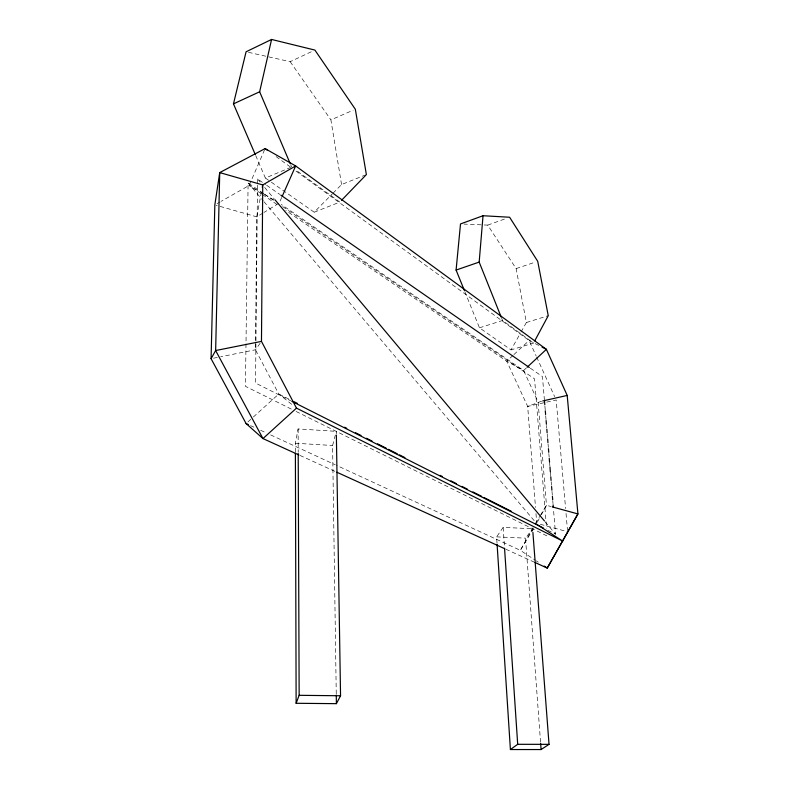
<?xml version="1.0" encoding="UTF-8"?>
<svg xmlns="http://www.w3.org/2000/svg" width="789" height="789" viewBox="0 0 789 789"><rect width="100%" height="100%" fill="white"/><g stroke="black" fill="none" stroke-linecap="round" stroke-linejoin="round"><path stroke-width="0.59" stroke-dasharray="3.94 2.96" d="M257.48 185.129L255.537 383.05L290.697 400.763M257.49 183.896L257.539 178.985L265.627 184.587M263.339 193.384L248.101 182.959L245.438 386.324L291.693 409.274M261.406 192.023L256.78 216.857L255.449 349.774L278.773 394.007L292.749 405.161M295.382 451.87L295.362 443.24L298.124 428.94L336.311 431.346L336.351 433.802M336.252 693.827L332.583 445.489L336.311 431.346M264.611 149.713L249.137 185.454L221.265 201.254M281.712 197.437L279.217 203.059L263.921 212.468M537.299 522.239L540.741 515.888M541.313 514.832L546.471 505.305L538.108 401.995L523.62 370.495L281.249 204.45M464.8 291.575L479.475 327.81L511.035 349.892L520.474 333.057M521.065 332.001L526.371 322.533L516.124 268.595L487.72 225.112L464.06 224.096M532.999 527.762L520.326 550.327L336.4 465.313M533.571 528.502L520.326 550.327L535.287 560.19M535.415 523.472L539.715 516.4M540.327 515.395L546.471 505.305L551.126 506.577M497.011 543.019L496.616 536.875L503.155 527.397L532.624 528.738L532.812 531.194M260.143 343.254L255.449 349.774L220.673 356.766M540.544 742.173L525.504 538.137L532.624 528.738M271.367 182.22L314.209 212.202L332.159 194.064M333.017 193.206L341.558 184.567L365.248 175.04M526.253 368.059L523.62 370.495L506.735 361.214L285.796 210.466M513.008 355.415L506.735 361.214L527.673 406.414L535.504 507.475M513.905 354.586L529.123 340.503L538.838 345.483M247.924 421.937L252.46 417.825M253.368 417.006L278.773 394.007L289.741 399.54M262.895 213.099L256.78 216.857L215.999 205.239M216.975 203.69L220.19 201.866M248.466 52.321L290.165 61.69L312.75 51.088M341.558 184.567L330.897 119.879L353.117 110.243M255.715 155.561L265.38 178.038L290.549 167.475M314.209 212.202L339.842 202.083L295.579 169.882M487.72 225.112L504.99 218.898M516.124 268.595L535.445 262.076M479.475 327.81L502.563 320.492L533.561 343.057L511.035 349.892M526.371 322.533L548.247 315.689M541.599 401.207L527.673 406.414L545.485 402.39M546.669 402.124L556.176 399.984L565.605 508.55M213.474 358.216L219.47 357.003M496.616 536.875L525.504 538.137M295.362 443.24L332.583 445.489M540.297 524.271L567.616 531.737M299.909 455.401L335.719 471.714M505.838 549.213L533.818 561.955M250.567 425.636L253.92 427.184M260.607 430.281L266.179 432.855M270.637 434.917L335.286 464.8M296.092 411.454L547.191 536.017L545.603 534.143M547.852 530.297L555.545 534.173L553.414 508.52M263.664 193.956L249.137 185.454L261.356 193.798M264.7 194.567L274.03 200.031M536.283 560.851L538.276 562.163M262.372 194.488L276.633 204.213M264.354 194.074L274.513 201.017M282.64 206.58L534.557 378.878L546.599 528.65M266.633 185.287L279.77 194.4M530.336 368.197L542.457 376.6L544.38 399.806M265.38 178.038L270.371 181.529M276.051 156.567L290.993 167.426M295.974 171.045L529.123 340.503L536.135 355.918M248.101 182.959L263.21 200.8M264.009 201.737L536.056 522.87M257.539 178.985L260.705 182.752M264.66 187.466L274.138 198.769M545.268 521.923L555.545 534.173M290.165 61.69L330.897 119.879M536.638 357.022L554.667 396.68M290.687 164.773L291.644 167.012M501.656 318.243L502.563 320.492M566.029 513.432L567.508 530.514M544.893 405.921L545.298 410.803M545.702 415.685L546.106 420.576M546.511 425.458L546.718 427.904M547.221 434.009L547.527 437.678M548.039 443.783L548.345 447.452M548.848 453.557L549.154 457.216M549.558 462.107L549.963 466.989M550.367 471.881L550.771 476.763M551.186 481.645L551.481 485.314M551.994 491.419L552.3 495.088M552.803 501.193L553.01 503.638M535.978 513.56L536.727 523.304M503.155 527.397L504.388 545.781M298.124 428.94L298.212 452.265"/><path stroke-width="1.18" d="M535.415 523.472L562.705 541.096L296.477 408.13L261.475 341.39L262.737 184.922L295.668 165.937L546.392 349.349L567.202 395.437L577.923 513.925L547.25 568.08L534.942 562.468M298.784 454.898L262.974 438.576L246.109 423.575L211.077 358.699L214.835 204.903L219.727 172.594L265.094 148.598L295.668 165.937L282.206 196.313M501.212 317.119L479.17 262.096L483.036 215.732L509.595 217.241L537.713 261.307L548.247 315.689L534.695 340.947M464.346 290.441L456.091 270.065L460.51 223.938L483.036 215.732M262.293 187.289L262.737 184.922L219.727 172.594L215.644 350.543L211.077 358.699M290.214 163.648L259.65 91.78L271.574 39.45L314.9 50.082L355.336 109.276L366.372 174.586L341.548 200.307M255.232 154.437L233.465 103.872L246.079 51.788L271.574 39.45M336.37 435.035L340.552 695.76L336.4 703.66L296.131 703.285L299.149 695.316L298.212 453.488M527.121 367.24L546.392 349.349L542.073 347.14M296.477 408.13L262.974 438.576L215.644 350.543L261.475 341.39M497.09 544.252L510.404 749.54L517.692 744.303L549.036 744.343L532.9 532.417M510.404 749.54L541.086 749.55L549.036 744.343M233.465 103.872L259.65 91.78M456.091 270.065L479.17 262.096M542.763 400.94L567.202 395.437M299.149 695.316L340.552 695.76M552.29 506.903L577.923 513.925L547.25 568.08L544.262 566.107M336.844 472.226L504.723 548.7M246.109 423.575L248.338 424.61M294.129 401.759L297.423 403.416M344.576 427.204L346.775 428.309M355.543 432.737L361.027 435.498M366.51 438.27L371.994 441.031M377.487 443.803L386.255 448.231M388.454 449.336L397.222 453.764M399.421 454.868L404.905 457.63M439.996 475.333L442.195 476.438M450.963 480.866L456.446 483.637M461.93 486.399L467.413 489.17M472.897 491.932L481.675 496.36M483.864 497.464L511.292 511.302M291.802 401.315L543.453 528.078M280.785 195.1L529.32 367.496M265.094 148.598L267.086 150.048M274.937 199.706L544.479 520.977M544.489 401.029L544.795 404.698M545.298 410.803L545.603 414.472M546.106 420.576L546.412 424.235M546.816 429.127L547.122 432.786M547.635 438.901L547.931 442.56M548.444 448.665L548.75 452.334M549.252 458.439L549.558 462.107M549.963 466.989L550.367 471.881M550.771 476.763L551.077 480.422M551.59 486.537L551.896 490.196M552.399 496.301L552.704 499.97M553.109 504.852L553.316 507.297M540.643 743.406L541.086 749.55M504.546 548.227L517.692 744.303M336.272 695.06L336.4 703.66M295.392 453.103L296.131 703.285"/></g></svg>
